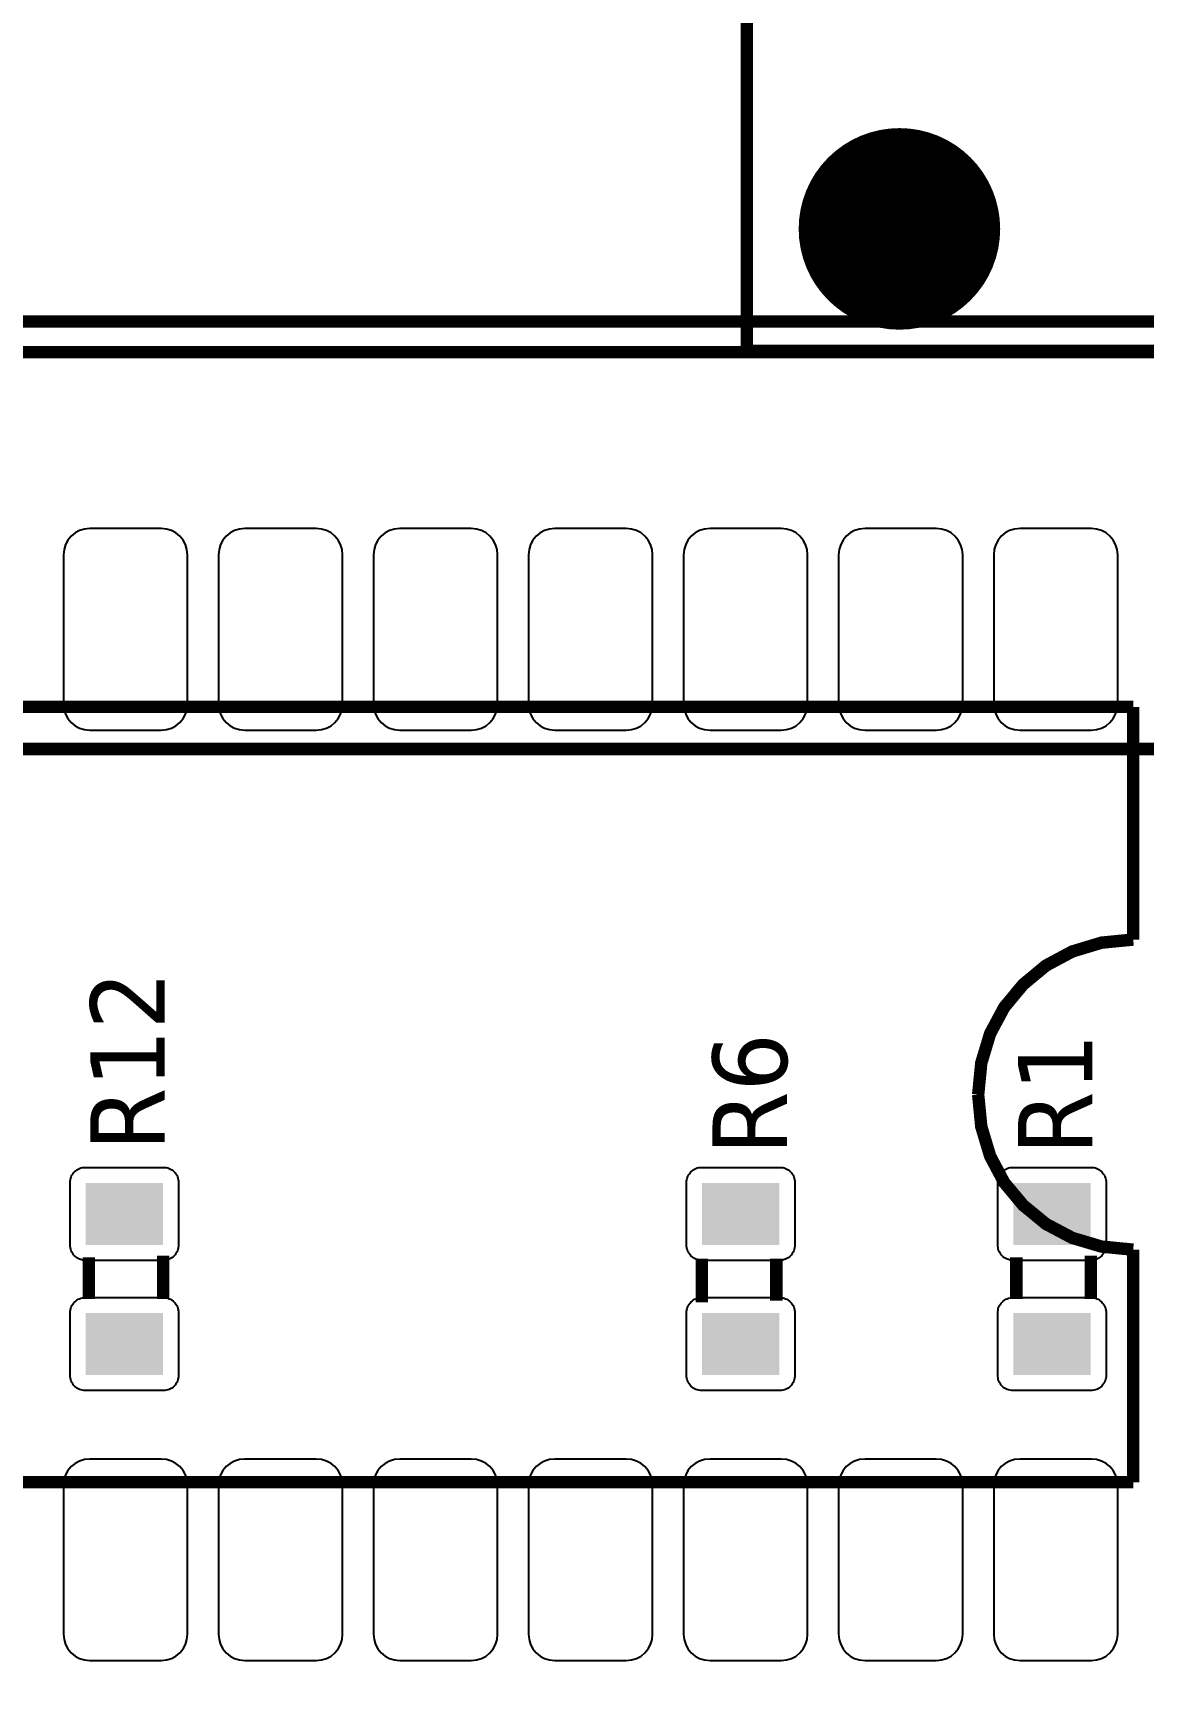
# Model space of a CAD drawing. Header units: millimetres. Extents: x 123.5 to 144.3, y 105.4 to 121.6.
# Drawn here: x 135.022 to 136.097, y 113.161 to 114.759 of the extents above; entities that cross this region are included whole.
import ezdxf

# ---------------------------------------------------------------- set-up
doc = ezdxf.new("R2010")
doc.units = ezdxf.units.MM
doc.layers.add('DESC', color=250, linetype='Continuous')
doc.styles.get("Standard").update_dxf_attribs({"font": 'tahoma.ttf'})

# ---------------------------------------------------------------- blocks, each defined once
blk = doc.blocks.new('RPAD')
blk.add_trace([(-0.5, -0.5), (-0.5, 0.5), (0.5, -0.5), (0.5, 0.5)])
blk = doc.blocks.new('EPAD')
at = {"const_width": 0.5}
blk.add_lwpolyline([(-0.25, 0, 1), (0.25, 0, 1)], format="xyb", close=True, dxfattribs=at)
blk = doc.blocks.new('PCB')
at = {"const_width": 0.008}
for points in [[(130.8502, 113.3417), (131.6376, 113.3417), (131.6376, 114.6802), (130.8502, 114.6802), (130.8502, 113.3417)], [(130.8502, 113.3417), (131.6376, 113.3417), (131.6376, 114.6802), (130.8502, 114.6802), (130.8502, 113.3417)], [(130.8502, 113.3417), (131.6376, 113.3417), (131.6376, 114.6802), (130.8502, 114.6802), (130.8502, 113.3417)], [(128.1172, 113.3409), (128.0975, 113.3606), (131.877, 113.3606)], [(128.1172, 113.3409), (128.0975, 113.3606), (131.877, 113.3606)], [(128.1172, 113.3409), (128.0975, 113.3606), (131.877, 113.3606)], [(128.1172, 111.8054), (128.1172, 113.3409), (131.8573, 113.3409)], [(128.1172, 111.8054), (128.1172, 113.3409), (131.8573, 113.3409)], [(128.1172, 111.8054), (128.1172, 113.3409), (131.8573, 113.3409)], [(131.0995, 113.1121), (129.0995, 113.1121)], [(131.0995, 113.1121), (129.0995, 113.1121)], [(131.0995, 113.1121), (129.0995, 113.1121)], [(131.0995, 112.9621), (131.0995, 113.1121)], [(131.0995, 112.9621), (131.0995, 113.1121)], [(131.0995, 112.9621), (131.0995, 113.1121)], [(128.4912, 113.085), (131.4833, 113.085)], [(128.4912, 113.085), (131.4833, 113.085)], [(128.4912, 113.085), (131.4833, 113.085)], [(130.9995, 112.8621), (131.0015, 112.8825), (131.0072, 112.9014), (131.0163, 112.9184), (131.0285, 112.9331), (131.0432, 112.9453), (131.0602, 112.9544), (131.0791, 112.9601), (131.0995, 112.9621)], [(130.9995, 112.8621), (131.0015, 112.8825), (131.0072, 112.9014), (131.0163, 112.9184), (131.0285, 112.9331), (131.0432, 112.9453), (131.0602, 112.9544), (131.0791, 112.9601), (131.0995, 112.9621)], [(130.9995, 112.8621), (131.0015, 112.8825), (131.0072, 112.9014), (131.0163, 112.9184), (131.0285, 112.9331), (131.0432, 112.9453), (131.0602, 112.9544), (131.0791, 112.9601), (131.0995, 112.9621)], [(130.9995, 112.8621), (131.0015, 112.8415), (131.0072, 112.8225), (131.0163, 112.8054), (131.0285, 112.7908), (131.0432, 112.7787), (131.0602, 112.7697), (131.0791, 112.7641), (131.0995, 112.7621)], [(130.9995, 112.8621), (131.0015, 112.8415), (131.0072, 112.8225), (131.0163, 112.8054), (131.0285, 112.7908), (131.0432, 112.7787), (131.0602, 112.7697), (131.0791, 112.7641), (131.0995, 112.7621)], [(130.9995, 112.8621), (131.0015, 112.8415), (131.0072, 112.8225), (131.0163, 112.8054), (131.0285, 112.7908), (131.0432, 112.7787), (131.0602, 112.7697), (131.0791, 112.7641), (131.0995, 112.7621)], [(131.0995, 112.6121), (131.0995, 112.7621)], [(131.0995, 112.6121), (131.0995, 112.7621)], [(131.0995, 112.6121), (131.0995, 112.7621)], [(130.4257, 112.7302), (130.4257, 112.7572)], [(130.4257, 112.7302), (130.4257, 112.7572)], [(130.4257, 112.7302), (130.4257, 112.7572)], [(130.4737, 112.7302), (130.4737, 112.7582)], [(130.4737, 112.7302), (130.4737, 112.7582)], [(130.4737, 112.7302), (130.4737, 112.7582)], [(130.8213, 112.7562), (130.8213, 112.7282)], [(130.8213, 112.7562), (130.8213, 112.7282)], [(130.8213, 112.7562), (130.8213, 112.7282)], [(130.8693, 112.7562), (130.8693, 112.7292)], [(130.8693, 112.7562), (130.8693, 112.7292)], [(130.8693, 112.7562), (130.8693, 112.7292)], [(131.0241, 112.7302), (131.0241, 112.7572)], [(131.0241, 112.7302), (131.0241, 112.7572)], [(131.0241, 112.7302), (131.0241, 112.7572)], [(131.0721, 112.7302), (131.0721, 112.7582)], [(131.0721, 112.7302), (131.0721, 112.7582)], [(131.0721, 112.7302), (131.0721, 112.7582)], [(131.0995, 112.6121), (129.0995, 112.6121)], [(131.0995, 112.6121), (129.0995, 112.6121)], [(131.0995, 112.6121), (129.0995, 112.6121)]]:
    blk.add_lwpolyline(points, dxfattribs=at)
for points in [[(130.4265, 113.0971), (130.4725, 113.0971), (130.4759, 113.0975), (130.4791, 113.0984), (130.482, 113.1), (130.4845, 113.1021), (130.4866, 113.1046), (130.4881, 113.1074), (130.4891, 113.1107), (130.4895, 113.1141), (130.4895, 113.2101), (130.4891, 113.2136), (130.4881, 113.2168), (130.4866, 113.2197), (130.4845, 113.2222), (130.482, 113.2243), (130.4791, 113.2258), (130.4759, 113.2268), (130.4725, 113.2271), (130.4265, 113.2271), (130.423, 113.2268), (130.4198, 113.2258), (130.4169, 113.2243), (130.4144, 113.2222), (130.4123, 113.2197), (130.4108, 113.2168), (130.4098, 113.2136), (130.4095, 113.2101), (130.4095, 113.1141), (130.4098, 113.1107), (130.4108, 113.1074), (130.4123, 113.1046), (130.4144, 113.1021), (130.4169, 113.1), (130.4198, 113.0984), (130.423, 113.0975), (130.4265, 113.0971)], [(130.5265, 113.0971), (130.5725, 113.0971), (130.5759, 113.0975), (130.5791, 113.0984), (130.582, 113.1), (130.5845, 113.1021), (130.5866, 113.1046), (130.5881, 113.1074), (130.5891, 113.1107), (130.5895, 113.1141), (130.5895, 113.2101), (130.5891, 113.2136), (130.5881, 113.2168), (130.5866, 113.2197), (130.5845, 113.2222), (130.582, 113.2243), (130.5791, 113.2258), (130.5759, 113.2268), (130.5725, 113.2271), (130.5265, 113.2271), (130.523, 113.2268), (130.5198, 113.2258), (130.5169, 113.2243), (130.5144, 113.2222), (130.5123, 113.2197), (130.5108, 113.2168), (130.5098, 113.2136), (130.5095, 113.2101), (130.5095, 113.1141), (130.5098, 113.1107), (130.5108, 113.1074), (130.5123, 113.1046), (130.5144, 113.1021), (130.5169, 113.1), (130.5198, 113.0984), (130.523, 113.0975), (130.5265, 113.0971)], [(130.6265, 113.0971), (130.6725, 113.0971), (130.6759, 113.0975), (130.6791, 113.0984), (130.682, 113.1), (130.6845, 113.1021), (130.6866, 113.1046), (130.6881, 113.1074), (130.6891, 113.1107), (130.6895, 113.1141), (130.6895, 113.2101), (130.6891, 113.2136), (130.6881, 113.2168), (130.6866, 113.2197), (130.6845, 113.2222), (130.682, 113.2243), (130.6791, 113.2258), (130.6759, 113.2268), (130.6725, 113.2271), (130.6265, 113.2271), (130.623, 113.2268), (130.6198, 113.2258), (130.6169, 113.2243), (130.6144, 113.2222), (130.6123, 113.2197), (130.6108, 113.2168), (130.6098, 113.2136), (130.6095, 113.2101), (130.6095, 113.1141), (130.6098, 113.1107), (130.6108, 113.1074), (130.6123, 113.1046), (130.6144, 113.1021), (130.6169, 113.1), (130.6198, 113.0984), (130.623, 113.0975), (130.6265, 113.0971)], [(130.7265, 113.0971), (130.7725, 113.0971), (130.7759, 113.0975), (130.7791, 113.0984), (130.782, 113.1), (130.7845, 113.1021), (130.7866, 113.1046), (130.7881, 113.1074), (130.7891, 113.1107), (130.7895, 113.1141), (130.7895, 113.2101), (130.7891, 113.2136), (130.7881, 113.2168), (130.7866, 113.2197), (130.7845, 113.2222), (130.782, 113.2243), (130.7791, 113.2258), (130.7759, 113.2268), (130.7725, 113.2271), (130.7265, 113.2271), (130.723, 113.2268), (130.7198, 113.2258), (130.7169, 113.2243), (130.7144, 113.2222), (130.7123, 113.2197), (130.7108, 113.2168), (130.7098, 113.2136), (130.7095, 113.2101), (130.7095, 113.1141), (130.7098, 113.1107), (130.7108, 113.1074), (130.7123, 113.1046), (130.7144, 113.1021), (130.7169, 113.1), (130.7198, 113.0984), (130.723, 113.0975), (130.7265, 113.0971)], [(130.8265, 113.0971), (130.8725, 113.0971), (130.8759, 113.0975), (130.8791, 113.0984), (130.882, 113.1), (130.8845, 113.1021), (130.8866, 113.1046), (130.8881, 113.1074), (130.8891, 113.1107), (130.8895, 113.1141), (130.8895, 113.2101), (130.8891, 113.2136), (130.8881, 113.2168), (130.8866, 113.2197), (130.8845, 113.2222), (130.882, 113.2243), (130.8791, 113.2258), (130.8759, 113.2268), (130.8725, 113.2271), (130.8265, 113.2271), (130.823, 113.2268), (130.8198, 113.2258), (130.8169, 113.2243), (130.8144, 113.2222), (130.8123, 113.2197), (130.8108, 113.2168), (130.8098, 113.2136), (130.8095, 113.2101), (130.8095, 113.1141), (130.8098, 113.1107), (130.8108, 113.1074), (130.8123, 113.1046), (130.8144, 113.1021), (130.8169, 113.1), (130.8198, 113.0984), (130.823, 113.0975), (130.8265, 113.0971)], [(130.9265, 113.0971), (130.9725, 113.0971), (130.9759, 113.0975), (130.9791, 113.0984), (130.982, 113.1), (130.9845, 113.1021), (130.9866, 113.1046), (130.9881, 113.1074), (130.9891, 113.1107), (130.9895, 113.1141), (130.9895, 113.2101), (130.9891, 113.2136), (130.9881, 113.2168), (130.9866, 113.2197), (130.9845, 113.2222), (130.982, 113.2243), (130.9791, 113.2258), (130.9759, 113.2268), (130.9725, 113.2271), (130.9265, 113.2271), (130.923, 113.2268), (130.9198, 113.2258), (130.9169, 113.2243), (130.9144, 113.2222), (130.9123, 113.2197), (130.9108, 113.2168), (130.9098, 113.2136), (130.9095, 113.2101), (130.9095, 113.1141), (130.9098, 113.1107), (130.9108, 113.1074), (130.9123, 113.1046), (130.9144, 113.1021), (130.9169, 113.1), (130.9198, 113.0984), (130.923, 113.0975), (130.9265, 113.0971)], [(131.0265, 113.0971), (131.0725, 113.0971), (131.0759, 113.0975), (131.0791, 113.0984), (131.082, 113.1), (131.0845, 113.1021), (131.0866, 113.1046), (131.0881, 113.1074), (131.0891, 113.1107), (131.0895, 113.1141), (131.0895, 113.2101), (131.0891, 113.2136), (131.0881, 113.2168), (131.0866, 113.2197), (131.0845, 113.2222), (131.082, 113.2243), (131.0791, 113.2258), (131.0759, 113.2268), (131.0725, 113.2271), (131.0265, 113.2271), (131.023, 113.2268), (131.0198, 113.2258), (131.0169, 113.2243), (131.0144, 113.2222), (131.0123, 113.2197), (131.0108, 113.2168), (131.0098, 113.2136), (131.0095, 113.2101), (131.0095, 113.1141), (131.0098, 113.1107), (131.0108, 113.1074), (131.0123, 113.1046), (131.0144, 113.1021), (131.0169, 113.1), (131.0198, 113.0984), (131.023, 113.0975), (131.0265, 113.0971)], [(130.4137, 112.7652), (130.4137, 112.8052), (130.4137, 112.8063), (130.4139, 112.8073), (130.4141, 112.8083), (130.4144, 112.8092), (130.4149, 112.8101), (130.4154, 112.8109), (130.4159, 112.8116), (130.4166, 112.8123), (130.4173, 112.813), (130.418, 112.8136), (130.4189, 112.8141), (130.4197, 112.8145), (130.4207, 112.8148), (130.4216, 112.815), (130.4226, 112.8152), (130.4237, 112.8152), (130.4737, 112.8152), (130.4747, 112.8152), (130.4757, 112.815), (130.4767, 112.8148), (130.4776, 112.8145), (130.4785, 112.8141), (130.4793, 112.8136), (130.4801, 112.813), (130.4808, 112.8123), (130.4814, 112.8116), (130.482, 112.8109), (130.4825, 112.8101), (130.4829, 112.8092), (130.4832, 112.8083), (130.4835, 112.8073), (130.4836, 112.8063), (130.4837, 112.8052), (130.4837, 112.7652), (130.4836, 112.7642), (130.4835, 112.7632), (130.4832, 112.7622), (130.4829, 112.7613), (130.4825, 112.7604), (130.482, 112.7596), (130.4814, 112.7588), (130.4808, 112.7581), (130.4801, 112.7575), (130.4793, 112.7569), (130.4785, 112.7564), (130.4776, 112.756), (130.4767, 112.7557), (130.4757, 112.7554), (130.4747, 112.7553), (130.4737, 112.7552), (130.4237, 112.7552), (130.4226, 112.7553), (130.4216, 112.7554), (130.4207, 112.7557), (130.4197, 112.756), (130.4189, 112.7564), (130.418, 112.7569), (130.4173, 112.7575), (130.4166, 112.7581), (130.4159, 112.7588), (130.4154, 112.7596), (130.4149, 112.7604), (130.4144, 112.7613), (130.4141, 112.7622), (130.4139, 112.7632), (130.4137, 112.7642), (130.4137, 112.7652)], [(130.8813, 112.8052), (130.8813, 112.7652), (130.8813, 112.7642), (130.8811, 112.7632), (130.8809, 112.7622), (130.8805, 112.7613), (130.8801, 112.7604), (130.8796, 112.7596), (130.8791, 112.7588), (130.8784, 112.7581), (130.8777, 112.7575), (130.8769, 112.7569), (130.8761, 112.7564), (130.8752, 112.756), (130.8743, 112.7557), (130.8734, 112.7554), (130.8723, 112.7553), (130.8713, 112.7552), (130.8213, 112.7552), (130.8203, 112.7553), (130.8193, 112.7554), (130.8183, 112.7557), (130.8174, 112.756), (130.8165, 112.7564), (130.8157, 112.7569), (130.8149, 112.7575), (130.8142, 112.7581), (130.8136, 112.7588), (130.813, 112.7596), (130.8125, 112.7604), (130.8121, 112.7613), (130.8118, 112.7622), (130.8115, 112.7632), (130.8114, 112.7642), (130.8113, 112.7652), (130.8113, 112.8052), (130.8114, 112.8063), (130.8115, 112.8073), (130.8118, 112.8083), (130.8121, 112.8092), (130.8125, 112.8101), (130.813, 112.8109), (130.8136, 112.8116), (130.8142, 112.8123), (130.8149, 112.813), (130.8157, 112.8136), (130.8165, 112.8141), (130.8174, 112.8145), (130.8183, 112.8148), (130.8193, 112.815), (130.8203, 112.8152), (130.8213, 112.8152), (130.8713, 112.8152), (130.8723, 112.8152), (130.8734, 112.815), (130.8743, 112.8148), (130.8752, 112.8145), (130.8761, 112.8141), (130.8769, 112.8136), (130.8777, 112.813), (130.8784, 112.8123), (130.8791, 112.8116), (130.8796, 112.8109), (130.8801, 112.8101), (130.8805, 112.8092), (130.8809, 112.8083), (130.8811, 112.8073), (130.8813, 112.8063), (130.8813, 112.8052)], [(131.0121, 112.7652), (131.0121, 112.8052), (131.0121, 112.8063), (131.0123, 112.8073), (131.0125, 112.8083), (131.0129, 112.8092), (131.0133, 112.8101), (131.0138, 112.8109), (131.0143, 112.8116), (131.015, 112.8123), (131.0157, 112.813), (131.0165, 112.8136), (131.0173, 112.8141), (131.0182, 112.8145), (131.0191, 112.8148), (131.0201, 112.815), (131.0211, 112.8152), (131.0221, 112.8152), (131.0721, 112.8152), (131.0731, 112.8152), (131.0741, 112.815), (131.0751, 112.8148), (131.076, 112.8145), (131.0769, 112.8141), (131.0777, 112.8136), (131.0785, 112.813), (131.0792, 112.8123), (131.0798, 112.8116), (131.0804, 112.8109), (131.0809, 112.8101), (131.0813, 112.8092), (131.0817, 112.8083), (131.0819, 112.8073), (131.082, 112.8063), (131.0821, 112.8052), (131.0821, 112.7652), (131.082, 112.7642), (131.0819, 112.7632), (131.0817, 112.7622), (131.0813, 112.7613), (131.0809, 112.7604), (131.0804, 112.7596), (131.0798, 112.7588), (131.0792, 112.7581), (131.0785, 112.7575), (131.0777, 112.7569), (131.0769, 112.7564), (131.076, 112.756), (131.0751, 112.7557), (131.0741, 112.7554), (131.0731, 112.7553), (131.0721, 112.7552), (131.0221, 112.7552), (131.0211, 112.7553), (131.0201, 112.7554), (131.0191, 112.7557), (131.0182, 112.756), (131.0173, 112.7564), (131.0165, 112.7569), (131.0157, 112.7575), (131.015, 112.7581), (131.0143, 112.7588), (131.0138, 112.7596), (131.0133, 112.7604), (131.0129, 112.7613), (131.0125, 112.7622), (131.0123, 112.7632), (131.0121, 112.7642), (131.0121, 112.7652)], [(130.4137, 112.6812), (130.4137, 112.7212), (130.4137, 112.7223), (130.4139, 112.7233), (130.4141, 112.7243), (130.4144, 112.7252), (130.4149, 112.7261), (130.4154, 112.7269), (130.4159, 112.7276), (130.4166, 112.7283), (130.4173, 112.729), (130.418, 112.7296), (130.4189, 112.7301), (130.4197, 112.7305), (130.4207, 112.7308), (130.4216, 112.731), (130.4226, 112.7312), (130.4237, 112.7312), (130.4737, 112.7312), (130.4747, 112.7312), (130.4757, 112.731), (130.4767, 112.7308), (130.4776, 112.7305), (130.4785, 112.7301), (130.4793, 112.7296), (130.4801, 112.729), (130.4808, 112.7283), (130.4814, 112.7276), (130.482, 112.7269), (130.4825, 112.7261), (130.4829, 112.7252), (130.4832, 112.7243), (130.4835, 112.7233), (130.4836, 112.7223), (130.4837, 112.7212), (130.4837, 112.6812), (130.4836, 112.6802), (130.4835, 112.6792), (130.4832, 112.6782), (130.4829, 112.6773), (130.4825, 112.6764), (130.482, 112.6756), (130.4814, 112.6748), (130.4808, 112.6741), (130.4801, 112.6735), (130.4793, 112.6729), (130.4785, 112.6724), (130.4776, 112.672), (130.4767, 112.6717), (130.4757, 112.6714), (130.4747, 112.6713), (130.4737, 112.6712), (130.4237, 112.6712), (130.4226, 112.6713), (130.4216, 112.6714), (130.4207, 112.6717), (130.4197, 112.672), (130.4189, 112.6724), (130.418, 112.6729), (130.4173, 112.6735), (130.4166, 112.6741), (130.4159, 112.6748), (130.4154, 112.6756), (130.4149, 112.6764), (130.4144, 112.6773), (130.4141, 112.6782), (130.4139, 112.6792), (130.4137, 112.6802), (130.4137, 112.6812)], [(130.8813, 112.7212), (130.8813, 112.6812), (130.8813, 112.6802), (130.8811, 112.6792), (130.8809, 112.6782), (130.8805, 112.6773), (130.8801, 112.6764), (130.8796, 112.6756), (130.8791, 112.6748), (130.8784, 112.6741), (130.8777, 112.6735), (130.8769, 112.6729), (130.8761, 112.6724), (130.8752, 112.672), (130.8743, 112.6717), (130.8734, 112.6714), (130.8723, 112.6713), (130.8713, 112.6712), (130.8213, 112.6712), (130.8203, 112.6713), (130.8193, 112.6714), (130.8183, 112.6717), (130.8174, 112.672), (130.8165, 112.6724), (130.8157, 112.6729), (130.8149, 112.6735), (130.8142, 112.6741), (130.8136, 112.6748), (130.813, 112.6756), (130.8125, 112.6764), (130.8121, 112.6773), (130.8118, 112.6782), (130.8115, 112.6792), (130.8114, 112.6802), (130.8113, 112.6812), (130.8113, 112.7212), (130.8114, 112.7223), (130.8115, 112.7233), (130.8118, 112.7243), (130.8121, 112.7252), (130.8125, 112.7261), (130.813, 112.7269), (130.8136, 112.7276), (130.8142, 112.7283), (130.8149, 112.729), (130.8157, 112.7296), (130.8165, 112.7301), (130.8174, 112.7305), (130.8183, 112.7308), (130.8193, 112.731), (130.8203, 112.7312), (130.8213, 112.7312), (130.8713, 112.7312), (130.8723, 112.7312), (130.8734, 112.731), (130.8743, 112.7308), (130.8752, 112.7305), (130.8761, 112.7301), (130.8769, 112.7296), (130.8777, 112.729), (130.8784, 112.7283), (130.8791, 112.7276), (130.8796, 112.7269), (130.8801, 112.7261), (130.8805, 112.7252), (130.8809, 112.7243), (130.8811, 112.7233), (130.8813, 112.7223), (130.8813, 112.7212)], [(131.0121, 112.6812), (131.0121, 112.7212), (131.0121, 112.7223), (131.0123, 112.7233), (131.0125, 112.7243), (131.0129, 112.7252), (131.0133, 112.7261), (131.0138, 112.7269), (131.0143, 112.7276), (131.015, 112.7283), (131.0157, 112.729), (131.0165, 112.7296), (131.0173, 112.7301), (131.0182, 112.7305), (131.0191, 112.7308), (131.0201, 112.731), (131.0211, 112.7312), (131.0221, 112.7312), (131.0721, 112.7312), (131.0731, 112.7312), (131.0741, 112.731), (131.0751, 112.7308), (131.076, 112.7305), (131.0769, 112.7301), (131.0777, 112.7296), (131.0785, 112.729), (131.0792, 112.7283), (131.0798, 112.7276), (131.0804, 112.7269), (131.0809, 112.7261), (131.0813, 112.7252), (131.0817, 112.7243), (131.0819, 112.7233), (131.082, 112.7223), (131.0821, 112.7212), (131.0821, 112.6812), (131.082, 112.6802), (131.0819, 112.6792), (131.0817, 112.6782), (131.0813, 112.6773), (131.0809, 112.6764), (131.0804, 112.6756), (131.0798, 112.6748), (131.0792, 112.6741), (131.0785, 112.6735), (131.0777, 112.6729), (131.0769, 112.6724), (131.076, 112.672), (131.0751, 112.6717), (131.0741, 112.6714), (131.0731, 112.6713), (131.0721, 112.6712), (131.0221, 112.6712), (131.0211, 112.6713), (131.0201, 112.6714), (131.0191, 112.6717), (131.0182, 112.672), (131.0173, 112.6724), (131.0165, 112.6729), (131.0157, 112.6735), (131.015, 112.6741), (131.0143, 112.6748), (131.0138, 112.6756), (131.0133, 112.6764), (131.0129, 112.6773), (131.0125, 112.6782), (131.0123, 112.6792), (131.0121, 112.6802), (131.0121, 112.6812)], [(130.4725, 112.6271), (130.4265, 112.6271), (130.423, 112.6268), (130.4198, 112.6258), (130.4169, 112.6243), (130.4144, 112.6222), (130.4123, 112.6197), (130.4108, 112.6168), (130.4098, 112.6136), (130.4095, 112.6101), (130.4095, 112.5141), (130.4098, 112.5107), (130.4108, 112.5074), (130.4123, 112.5046), (130.4144, 112.5021), (130.4169, 112.5), (130.4198, 112.4984), (130.423, 112.4975), (130.4265, 112.4971), (130.4725, 112.4971), (130.4759, 112.4975), (130.4791, 112.4984), (130.482, 112.5), (130.4845, 112.5021), (130.4866, 112.5046), (130.4881, 112.5074), (130.4891, 112.5107), (130.4895, 112.5141), (130.4895, 112.6101), (130.4891, 112.6136), (130.4881, 112.6168), (130.4866, 112.6197), (130.4845, 112.6222), (130.482, 112.6243), (130.4791, 112.6258), (130.4759, 112.6268), (130.4725, 112.6271)], [(130.5725, 112.6271), (130.5265, 112.6271), (130.523, 112.6268), (130.5198, 112.6258), (130.5169, 112.6243), (130.5144, 112.6222), (130.5123, 112.6197), (130.5108, 112.6168), (130.5098, 112.6136), (130.5095, 112.6101), (130.5095, 112.5141), (130.5098, 112.5107), (130.5108, 112.5074), (130.5123, 112.5046), (130.5144, 112.5021), (130.5169, 112.5), (130.5198, 112.4984), (130.523, 112.4975), (130.5265, 112.4971), (130.5725, 112.4971), (130.5759, 112.4975), (130.5791, 112.4984), (130.582, 112.5), (130.5845, 112.5021), (130.5866, 112.5046), (130.5881, 112.5074), (130.5891, 112.5107), (130.5895, 112.5141), (130.5895, 112.6101), (130.5891, 112.6136), (130.5881, 112.6168), (130.5866, 112.6197), (130.5845, 112.6222), (130.582, 112.6243), (130.5791, 112.6258), (130.5759, 112.6268), (130.5725, 112.6271)], [(130.6725, 112.6271), (130.6265, 112.6271), (130.623, 112.6268), (130.6198, 112.6258), (130.6169, 112.6243), (130.6144, 112.6222), (130.6123, 112.6197), (130.6108, 112.6168), (130.6098, 112.6136), (130.6095, 112.6101), (130.6095, 112.5141), (130.6098, 112.5107), (130.6108, 112.5074), (130.6123, 112.5046), (130.6144, 112.5021), (130.6169, 112.5), (130.6198, 112.4984), (130.623, 112.4975), (130.6265, 112.4971), (130.6725, 112.4971), (130.6759, 112.4975), (130.6791, 112.4984), (130.682, 112.5), (130.6845, 112.5021), (130.6866, 112.5046), (130.6881, 112.5074), (130.6891, 112.5107), (130.6895, 112.5141), (130.6895, 112.6101), (130.6891, 112.6136), (130.6881, 112.6168), (130.6866, 112.6197), (130.6845, 112.6222), (130.682, 112.6243), (130.6791, 112.6258), (130.6759, 112.6268), (130.6725, 112.6271)], [(130.7725, 112.6271), (130.7265, 112.6271), (130.723, 112.6268), (130.7198, 112.6258), (130.7169, 112.6243), (130.7144, 112.6222), (130.7123, 112.6197), (130.7108, 112.6168), (130.7098, 112.6136), (130.7095, 112.6101), (130.7095, 112.5141), (130.7098, 112.5107), (130.7108, 112.5074), (130.7123, 112.5046), (130.7144, 112.5021), (130.7169, 112.5), (130.7198, 112.4984), (130.723, 112.4975), (130.7265, 112.4971), (130.7725, 112.4971), (130.7759, 112.4975), (130.7791, 112.4984), (130.782, 112.5), (130.7845, 112.5021), (130.7866, 112.5046), (130.7881, 112.5074), (130.7891, 112.5107), (130.7895, 112.5141), (130.7895, 112.6101), (130.7891, 112.6136), (130.7881, 112.6168), (130.7866, 112.6197), (130.7845, 112.6222), (130.782, 112.6243), (130.7791, 112.6258), (130.7759, 112.6268), (130.7725, 112.6271)], [(130.8725, 112.6271), (130.8265, 112.6271), (130.823, 112.6268), (130.8198, 112.6258), (130.8169, 112.6243), (130.8144, 112.6222), (130.8123, 112.6197), (130.8108, 112.6168), (130.8098, 112.6136), (130.8095, 112.6101), (130.8095, 112.5141), (130.8098, 112.5107), (130.8108, 112.5074), (130.8123, 112.5046), (130.8144, 112.5021), (130.8169, 112.5), (130.8198, 112.4984), (130.823, 112.4975), (130.8265, 112.4971), (130.8725, 112.4971), (130.8759, 112.4975), (130.8791, 112.4984), (130.882, 112.5), (130.8845, 112.5021), (130.8866, 112.5046), (130.8881, 112.5074), (130.8891, 112.5107), (130.8895, 112.5141), (130.8895, 112.6101), (130.8891, 112.6136), (130.8881, 112.6168), (130.8866, 112.6197), (130.8845, 112.6222), (130.882, 112.6243), (130.8791, 112.6258), (130.8759, 112.6268), (130.8725, 112.6271)], [(130.9725, 112.6271), (130.9265, 112.6271), (130.923, 112.6268), (130.9198, 112.6258), (130.9169, 112.6243), (130.9144, 112.6222), (130.9123, 112.6197), (130.9108, 112.6168), (130.9098, 112.6136), (130.9095, 112.6101), (130.9095, 112.5141), (130.9098, 112.5107), (130.9108, 112.5074), (130.9123, 112.5046), (130.9144, 112.5021), (130.9169, 112.5), (130.9198, 112.4984), (130.923, 112.4975), (130.9265, 112.4971), (130.9725, 112.4971), (130.9759, 112.4975), (130.9791, 112.4984), (130.982, 112.5), (130.9845, 112.5021), (130.9866, 112.5046), (130.9881, 112.5074), (130.9891, 112.5107), (130.9895, 112.5141), (130.9895, 112.6101), (130.9891, 112.6136), (130.9881, 112.6168), (130.9866, 112.6197), (130.9845, 112.6222), (130.982, 112.6243), (130.9791, 112.6258), (130.9759, 112.6268), (130.9725, 112.6271)], [(131.0725, 112.6271), (131.0265, 112.6271), (131.023, 112.6268), (131.0198, 112.6258), (131.0169, 112.6243), (131.0144, 112.6222), (131.0123, 112.6197), (131.0108, 112.6168), (131.0098, 112.6136), (131.0095, 112.6101), (131.0095, 112.5141), (131.0098, 112.5107), (131.0108, 112.5074), (131.0123, 112.5046), (131.0144, 112.5021), (131.0169, 112.5), (131.0198, 112.4984), (131.023, 112.4975), (131.0265, 112.4971), (131.0725, 112.4971), (131.0759, 112.4975), (131.0791, 112.4984), (131.082, 112.5), (131.0845, 112.5021), (131.0866, 112.5046), (131.0881, 112.5074), (131.0891, 112.5107), (131.0895, 112.5141), (131.0895, 112.6101), (131.0891, 112.6136), (131.0881, 112.6168), (131.0866, 112.6197), (131.0845, 112.6222), (131.082, 112.6243), (131.0791, 112.6258), (131.0759, 112.6268), (131.0725, 112.6271)]]:
    blk.add_lwpolyline(points, close=True)
at = {"xscale": 0.13, "yscale": 0.13}
blk.add_blockref('EPAD', (130.9487, 113.4204), dxfattribs=at)
at = {"xscale": 0.04, "yscale": 0.05}
for p, rotation in [((130.4487, 112.7852), 90), ((130.8463, 112.7852), 270), ((131.0471, 112.7852), 90), ((130.4487, 112.7012), 90), ((130.8463, 112.7012), 270), ((131.0471, 112.7012), 90)]:
    blk.add_blockref('RPAD', p, dxfattribs=dict(at, rotation=rotation))
at = {"width": 1.041667}
for s, p in [('R12', (130.4747, 112.8257)), ('R12', (130.4747, 112.8257)), ('R12', (130.4747, 112.8257)), ('R6', (130.8761, 112.8232)), ('R6', (130.8761, 112.8232)), ('R6', (130.8761, 112.8232)), ('R1', (131.0732, 112.8232)), ('R1', (131.0732, 112.8232)), ('R1', (131.0732, 112.8232))]:
    blk.add_text(s, height=0.048, rotation=90, dxfattribs=at).set_placement(p)

msp = doc.modelspace()

# ---------------------------------------------------------------- block references
at = {"layer": 'DESC', "xscale": 1.5, "yscale": 1.5, "zscale": 1.5}
msp.add_blockref('PCB', (-60.5625, -55.561), dxfattribs=at)

doc.saveas('drawing.dxf')
